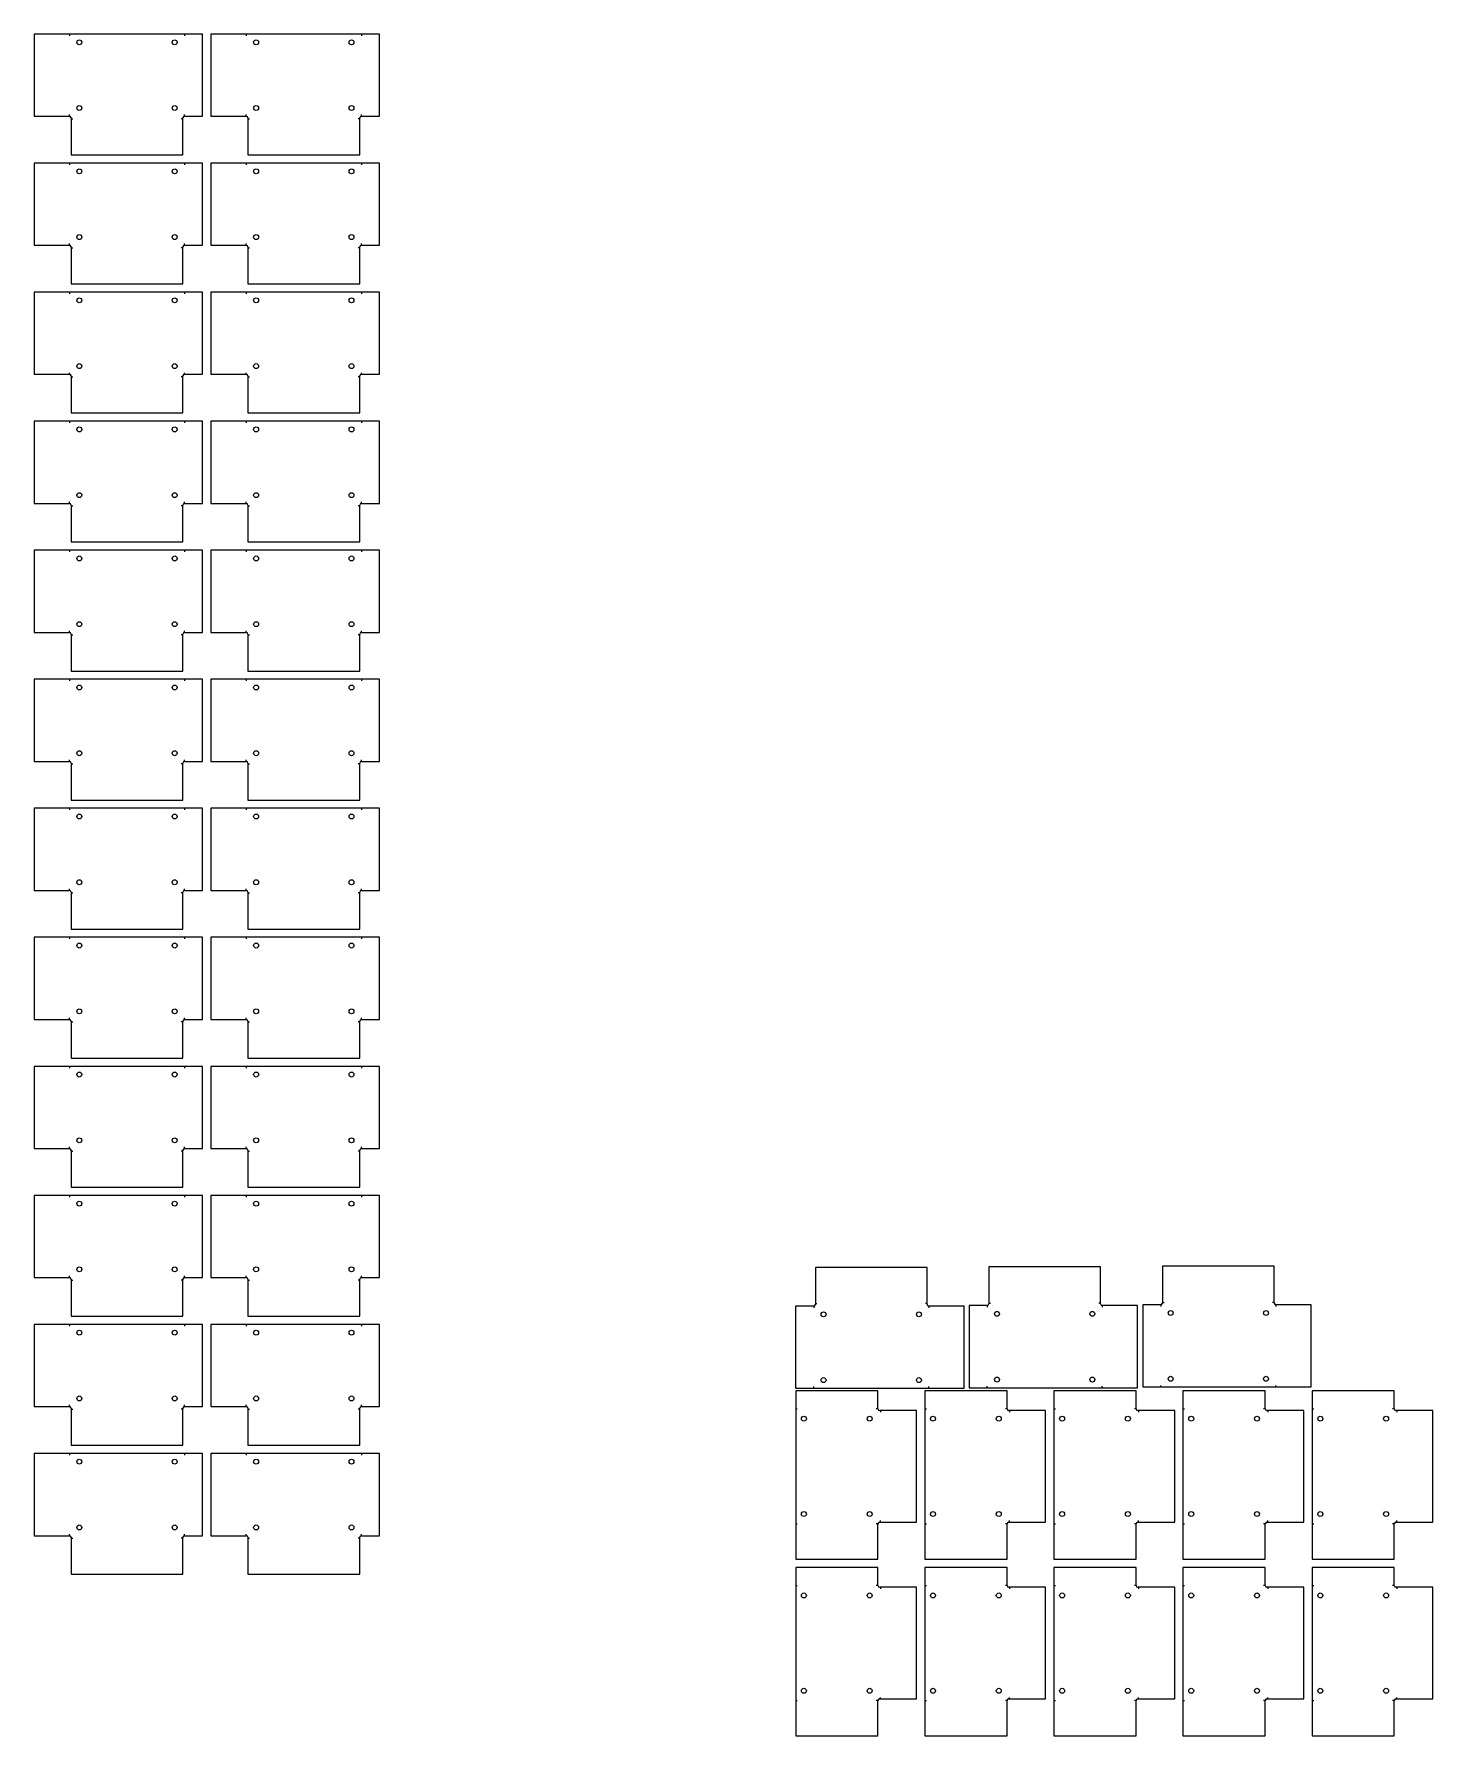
# Model space of a CAD drawing. Header units: inches. Extents: x -926 to 775, y -570 to 1501.
import ezdxf

# ---------------------------------------------------------------- set-up
doc = ezdxf.new("R2010")
doc.units = ezdxf.units.IN
doc.header["$MEASUREMENT"] = 0

# ---------------------------------------------------------------- blocks, each defined once
blk = doc.blocks.new('Insert1')
at = {"color": 0}
for p, q in [((-926.1, -226.3), (-926.1, -326.3)), ((-721.1, -226.3), (-926.1, -226.3)), ((-883.1, -226.3), (-883.1, -228.3)), ((-743.1, -226.3), (-743.1, -228.3)), ((-721.1, -326.3), (-721.1, -226.3)), ((-926.1, -326.3), (-883.1, -326.3)), ((-883.1, -326.3), (-883.1, -324.3)), ((-881.1, -328.3), (-881.1, -373.3)), ((-881.1, -329.3), (-879.1, -329.3)), ((-745.1, -329.3), (-747.1, -329.3)), ((-745.1, -329.3), (-745.1, -328.3)), ((-745.1, -373.3), (-745.1, -329.3)), ((-743.1, -326.3), (-743.1, -324.3)), ((-743.1, -326.3), (-721.1, -326.3)), ((-881.1, -373.3), (-745.1, -373.3))]:
    blk.add_line(p, q, dxfattribs=at)
for centre in [(-871.1, -236.3), (-755.1, -236.3), (-871.1, -316.3), (-755.1, -316.3)]:
    blk.add_circle(centre, 3, dxfattribs=at)
for centre, start, end in [((-883.1, -328.3), 0, 90), ((-743.1, -328.3), 90, 180)]:
    blk.add_arc(centre, 2, start, end, dxfattribs=at)
blk = doc.blocks.new('Insert2')
at = {"color": 0}
for p, q in [((-711.1, -226.3), (-711.1, -326.3)), ((-506.1, -226.3), (-711.1, -226.3)), ((-668.1, -226.3), (-668.1, -228.3)), ((-528.1, -226.3), (-528.1, -228.3)), ((-506.1, -326.3), (-506.1, -226.3)), ((-711.1, -326.3), (-668.1, -326.3)), ((-668.1, -326.3), (-668.1, -324.3)), ((-666.1, -328.3), (-666.1, -373.3)), ((-666.1, -329.3), (-664.1, -329.3)), ((-530.1, -329.3), (-532.1, -329.3)), ((-530.1, -329.3), (-530.1, -328.3)), ((-530.1, -373.3), (-530.1, -329.3)), ((-528.1, -326.3), (-528.1, -324.3)), ((-528.1, -326.3), (-506.1, -326.3)), ((-666.1, -373.3), (-530.1, -373.3))]:
    blk.add_line(p, q, dxfattribs=at)
for centre in [(-656.1, -236.3), (-540.1, -236.3), (-656.1, -316.3), (-540.1, -316.3)]:
    blk.add_circle(centre, 3, dxfattribs=at)
for centre, start, end in [((-668.1, -328.3), 0, 90), ((-528.1, -328.3), 90, 180)]:
    blk.add_arc(centre, 2, start, end, dxfattribs=at)
blk = doc.blocks.new('Insert3')
at = {"color": 0}
for p, q in [((-711.1, -69.3), (-711.1, -169.3)), ((-506.1, -69.3), (-711.1, -69.3)), ((-668.1, -69.3), (-668.1, -71.3)), ((-528.1, -69.3), (-528.1, -71.3)), ((-506.1, -169.3), (-506.1, -69.3)), ((-711.1, -169.3), (-668.1, -169.3)), ((-668.1, -169.3), (-668.1, -167.3)), ((-666.1, -171.3), (-666.1, -216.3)), ((-666.1, -172.3), (-664.1, -172.3)), ((-530.1, -172.3), (-532.1, -172.3)), ((-530.1, -172.3), (-530.1, -171.3)), ((-530.1, -216.3), (-530.1, -172.3)), ((-528.1, -169.3), (-528.1, -167.3)), ((-528.1, -169.3), (-506.1, -169.3)), ((-666.1, -216.3), (-530.1, -216.3))]:
    blk.add_line(p, q, dxfattribs=at)
for centre in [(-656.1, -79.3), (-540.1, -79.3), (-656.1, -159.3), (-540.1, -159.3)]:
    blk.add_circle(centre, 3, dxfattribs=at)
for centre, start, end in [((-668.1, -171.3), 0, 90), ((-528.1, -171.3), 90, 180)]:
    blk.add_arc(centre, 2, start, end, dxfattribs=at)
blk = doc.blocks.new('Insert4')
at = {"color": 0}
for p, q in [((-926.1, -69.3), (-926.1, -169.3)), ((-721.1, -69.3), (-926.1, -69.3)), ((-883.1, -69.3), (-883.1, -71.3)), ((-743.1, -69.3), (-743.1, -71.3)), ((-721.1, -169.3), (-721.1, -69.3)), ((-926.1, -169.3), (-883.1, -169.3)), ((-883.1, -169.3), (-883.1, -167.3)), ((-881.1, -171.3), (-881.1, -216.3)), ((-881.1, -172.3), (-879.1, -172.3)), ((-745.1, -172.3), (-747.1, -172.3)), ((-745.1, -172.3), (-745.1, -171.3)), ((-745.1, -216.3), (-745.1, -172.3)), ((-743.1, -169.3), (-743.1, -167.3)), ((-743.1, -169.3), (-721.1, -169.3)), ((-881.1, -216.3), (-745.1, -216.3))]:
    blk.add_line(p, q, dxfattribs=at)
for centre in [(-871.1, -79.3), (-755.1, -79.3), (-871.1, -159.3), (-755.1, -159.3)]:
    blk.add_circle(centre, 3, dxfattribs=at)
for centre, start, end in [((-883.1, -171.3), 0, 90), ((-743.1, -171.3), 90, 180)]:
    blk.add_arc(centre, 2, start, end, dxfattribs=at)
blk = doc.blocks.new('Insert5')
at = {"color": 0}
for p, q in [((-926.1, 87.7), (-926.1, -12.3)), ((-721.1, 87.7), (-926.1, 87.7)), ((-883.1, 87.7), (-883.1, 85.7)), ((-743.1, 87.7), (-743.1, 85.7)), ((-721.1, -12.3), (-721.1, 87.7)), ((-926.1, -12.3), (-883.1, -12.3)), ((-883.1, -12.3), (-883.1, -10.3)), ((-881.1, -14.3), (-881.1, -59.3)), ((-881.1, -15.3), (-879.1, -15.3)), ((-745.1, -15.3), (-747.1, -15.3)), ((-745.1, -15.3), (-745.1, -14.3)), ((-745.1, -59.3), (-745.1, -15.3)), ((-743.1, -12.3), (-743.1, -10.3)), ((-743.1, -12.3), (-721.1, -12.3)), ((-881.1, -59.3), (-745.1, -59.3))]:
    blk.add_line(p, q, dxfattribs=at)
for centre in [(-871.1, 77.7), (-755.1, 77.7), (-871.1, -2.3), (-755.1, -2.3)]:
    blk.add_circle(centre, 3, dxfattribs=at)
for centre, start, end in [((-883.1, -14.3), 0, 90), ((-743.1, -14.3), 90, 180)]:
    blk.add_arc(centre, 2, start, end, dxfattribs=at)
blk = doc.blocks.new('Insert6')
at = {"color": 0}
for p, q in [((-711.1, 87.7), (-711.1, -12.3)), ((-506.1, 87.7), (-711.1, 87.7)), ((-668.1, 87.7), (-668.1, 85.7)), ((-528.1, 87.7), (-528.1, 85.7)), ((-506.1, -12.3), (-506.1, 87.7)), ((-711.1, -12.3), (-668.1, -12.3)), ((-668.1, -12.3), (-668.1, -10.3)), ((-666.1, -14.3), (-666.1, -59.3)), ((-666.1, -15.3), (-664.1, -15.3)), ((-530.1, -15.3), (-532.1, -15.3)), ((-530.1, -15.3), (-530.1, -14.3)), ((-530.1, -59.3), (-530.1, -15.3)), ((-528.1, -12.3), (-528.1, -10.3)), ((-528.1, -12.3), (-506.1, -12.3)), ((-666.1, -59.3), (-530.1, -59.3))]:
    blk.add_line(p, q, dxfattribs=at)
for centre in [(-656.1, 77.7), (-540.1, 77.7), (-656.1, -2.3), (-540.1, -2.3)]:
    blk.add_circle(centre, 3, dxfattribs=at)
for centre, start, end in [((-668.1, -14.3), 0, 90), ((-528.1, -14.3), 90, 180)]:
    blk.add_arc(centre, 2, start, end, dxfattribs=at)
blk = doc.blocks.new('Insert7')
at = {"color": 0}
for p, q in [((-711.1, 244.7), (-711.1, 144.7)), ((-506.1, 244.7), (-711.1, 244.7)), ((-668.1, 244.7), (-668.1, 242.7)), ((-528.1, 244.7), (-528.1, 242.7)), ((-506.1, 144.7), (-506.1, 244.7)), ((-668.1, 144.7), (-668.1, 146.7)), ((-528.1, 144.7), (-528.1, 146.7)), ((-711.1, 144.7), (-668.1, 144.7)), ((-666.1, 142.7), (-666.1, 97.7)), ((-666.1, 141.7), (-664.1, 141.7)), ((-530.1, 141.7), (-532.1, 141.7)), ((-530.1, 141.7), (-530.1, 142.7)), ((-530.1, 97.7), (-530.1, 141.7)), ((-528.1, 144.7), (-506.1, 144.7)), ((-666.1, 97.7), (-530.1, 97.7))]:
    blk.add_line(p, q, dxfattribs=at)
for centre in [(-656.1, 234.7), (-540.1, 234.7), (-656.1, 154.7), (-540.1, 154.7)]:
    blk.add_circle(centre, 3, dxfattribs=at)
for centre, start, end in [((-668.1, 142.7), 0, 90), ((-528.1, 142.7), 90, 180)]:
    blk.add_arc(centre, 2, start, end, dxfattribs=at)
blk = doc.blocks.new('Insert8')
at = {"color": 0}
for p, q in [((-926.1, 244.7), (-926.1, 144.7)), ((-721.1, 244.7), (-926.1, 244.7)), ((-883.1, 244.7), (-883.1, 242.7)), ((-743.1, 244.7), (-743.1, 242.7)), ((-721.1, 144.7), (-721.1, 244.7)), ((-883.1, 144.7), (-883.1, 146.7)), ((-743.1, 144.7), (-743.1, 146.7)), ((-926.1, 144.7), (-883.1, 144.7)), ((-881.1, 142.7), (-881.1, 97.7)), ((-881.1, 141.7), (-879.1, 141.7)), ((-745.1, 141.7), (-747.1, 141.7)), ((-745.1, 141.7), (-745.1, 142.7)), ((-745.1, 97.7), (-745.1, 141.7)), ((-743.1, 144.7), (-721.1, 144.7)), ((-881.1, 97.7), (-745.1, 97.7))]:
    blk.add_line(p, q, dxfattribs=at)
for centre in [(-871.1, 234.7), (-755.1, 234.7), (-871.1, 154.7), (-755.1, 154.7)]:
    blk.add_circle(centre, 3, dxfattribs=at)
for centre, start, end in [((-883.1, 142.7), 0, 90), ((-743.1, 142.7), 90, 180)]:
    blk.add_arc(centre, 2, start, end, dxfattribs=at)
blk = doc.blocks.new('Insert9')
at = {"color": 0}
for p, q in [((-926.1, 401.7), (-926.1, 301.7)), ((-721.1, 401.7), (-926.1, 401.7)), ((-883.1, 401.7), (-883.1, 399.7)), ((-743.1, 401.7), (-743.1, 399.7)), ((-721.1, 301.7), (-721.1, 401.7)), ((-926.1, 301.7), (-883.1, 301.7)), ((-883.1, 301.7), (-883.1, 303.7)), ((-881.1, 299.7), (-881.1, 254.7)), ((-881.1, 298.7), (-879.1, 298.7)), ((-745.1, 298.7), (-747.1, 298.7)), ((-745.1, 298.7), (-745.1, 299.7)), ((-745.1, 254.7), (-745.1, 298.7)), ((-743.1, 301.7), (-743.1, 303.7)), ((-743.1, 301.7), (-721.1, 301.7)), ((-881.1, 254.7), (-745.1, 254.7))]:
    blk.add_line(p, q, dxfattribs=at)
for centre in [(-871.1, 391.7), (-755.1, 391.7), (-871.1, 311.7), (-755.1, 311.7)]:
    blk.add_circle(centre, 3, dxfattribs=at)
for centre, start, end in [((-883.1, 299.7), 0, 90), ((-743.1, 299.7), 90, 180)]:
    blk.add_arc(centre, 2, start, end, dxfattribs=at)
blk = doc.blocks.new('Insert10')
at = {"color": 0}
for p, q in [((-711.1, 401.7), (-711.1, 301.7)), ((-506.1, 401.7), (-711.1, 401.7)), ((-668.1, 401.7), (-668.1, 399.7)), ((-528.1, 401.7), (-528.1, 399.7)), ((-506.1, 301.7), (-506.1, 401.7)), ((-711.1, 301.7), (-668.1, 301.7)), ((-668.1, 301.7), (-668.1, 303.7)), ((-666.1, 299.7), (-666.1, 254.7)), ((-666.1, 298.7), (-664.1, 298.7)), ((-530.1, 298.7), (-532.1, 298.7)), ((-530.1, 298.7), (-530.1, 299.7)), ((-530.1, 254.7), (-530.1, 298.7)), ((-528.1, 301.7), (-528.1, 303.7)), ((-528.1, 301.7), (-506.1, 301.7)), ((-666.1, 254.7), (-530.1, 254.7))]:
    blk.add_line(p, q, dxfattribs=at)
for centre in [(-656.1, 391.7), (-540.1, 391.7), (-656.1, 311.7), (-540.1, 311.7)]:
    blk.add_circle(centre, 3, dxfattribs=at)
for centre, start, end in [((-668.1, 299.7), 0, 90), ((-528.1, 299.7), 90, 180)]:
    blk.add_arc(centre, 2, start, end, dxfattribs=at)
blk = doc.blocks.new('Insert11')
at = {"color": 0}
for p, q in [((-711.1, 558.7), (-711.1, 458.7)), ((-506.1, 558.7), (-711.1, 558.7)), ((-668.1, 558.7), (-668.1, 556.7)), ((-528.1, 558.7), (-528.1, 556.7)), ((-506.1, 458.7), (-506.1, 558.7)), ((-711.1, 458.7), (-668.1, 458.7)), ((-668.1, 458.7), (-668.1, 460.7)), ((-666.1, 456.7), (-666.1, 411.7)), ((-666.1, 455.7), (-664.1, 455.7)), ((-530.1, 455.7), (-532.1, 455.7)), ((-530.1, 455.7), (-530.1, 456.7)), ((-530.1, 411.7), (-530.1, 455.7)), ((-528.1, 458.7), (-528.1, 460.7)), ((-528.1, 458.7), (-506.1, 458.7)), ((-666.1, 411.7), (-530.1, 411.7))]:
    blk.add_line(p, q, dxfattribs=at)
for centre in [(-656.1, 548.7), (-540.1, 548.7), (-656.1, 468.7), (-540.1, 468.7)]:
    blk.add_circle(centre, 3, dxfattribs=at)
for centre, start, end in [((-668.1, 456.7), 0, 90), ((-528.1, 456.7), 90, 180)]:
    blk.add_arc(centre, 2, start, end, dxfattribs=at)
blk = doc.blocks.new('Insert12')
at = {"color": 0}
for p, q in [((-926.1, 558.7), (-926.1, 458.7)), ((-721.1, 558.7), (-926.1, 558.7)), ((-883.1, 558.7), (-883.1, 556.7)), ((-743.1, 558.7), (-743.1, 556.7)), ((-721.1, 458.7), (-721.1, 558.7)), ((-926.1, 458.7), (-883.1, 458.7)), ((-883.1, 458.7), (-883.1, 460.7)), ((-881.1, 456.7), (-881.1, 411.7)), ((-881.1, 455.7), (-879.1, 455.7)), ((-745.1, 455.7), (-747.1, 455.7)), ((-745.1, 455.7), (-745.1, 456.7)), ((-745.1, 411.7), (-745.1, 455.7)), ((-743.1, 458.7), (-743.1, 460.7)), ((-743.1, 458.7), (-721.1, 458.7)), ((-881.1, 411.7), (-745.1, 411.7))]:
    blk.add_line(p, q, dxfattribs=at)
for centre in [(-871.1, 548.7), (-755.1, 548.7), (-871.1, 468.7), (-755.1, 468.7)]:
    blk.add_circle(centre, 3, dxfattribs=at)
for centre, start, end in [((-883.1, 456.7), 0, 90), ((-743.1, 456.7), 90, 180)]:
    blk.add_arc(centre, 2, start, end, dxfattribs=at)
blk = doc.blocks.new('Insert13')
at = {"color": 0}
for p, q in [((-926.1, 715.7), (-926.1, 615.7)), ((-721.1, 715.7), (-926.1, 715.7)), ((-883.1, 715.7), (-883.1, 713.7)), ((-743.1, 715.7), (-743.1, 713.7)), ((-721.1, 615.7), (-721.1, 715.7)), ((-926.1, 615.7), (-883.1, 615.7)), ((-883.1, 615.7), (-883.1, 617.7)), ((-881.1, 613.7), (-881.1, 568.7)), ((-881.1, 612.7), (-879.1, 612.7)), ((-745.1, 612.7), (-747.1, 612.7)), ((-745.1, 612.7), (-745.1, 613.7)), ((-745.1, 568.7), (-745.1, 612.7)), ((-743.1, 615.7), (-743.1, 617.7)), ((-743.1, 615.7), (-721.1, 615.7)), ((-881.1, 568.7), (-745.1, 568.7))]:
    blk.add_line(p, q, dxfattribs=at)
for centre in [(-871.1, 705.7), (-755.1, 705.7), (-871.1, 625.7), (-755.1, 625.7)]:
    blk.add_circle(centre, 3, dxfattribs=at)
for centre, start, end in [((-883.1, 613.7), 0, 90), ((-743.1, 613.7), 90, 180)]:
    blk.add_arc(centre, 2, start, end, dxfattribs=at)
blk = doc.blocks.new('Insert14')
at = {"color": 0}
for p, q in [((-711.1, 715.7), (-711.1, 615.7)), ((-506.1, 715.7), (-711.1, 715.7)), ((-668.1, 715.7), (-668.1, 713.7)), ((-528.1, 715.7), (-528.1, 713.7)), ((-506.1, 615.7), (-506.1, 715.7)), ((-711.1, 615.7), (-668.1, 615.7)), ((-668.1, 615.7), (-668.1, 617.7)), ((-666.1, 613.7), (-666.1, 568.7)), ((-666.1, 612.7), (-664.1, 612.7)), ((-530.1, 612.7), (-532.1, 612.7)), ((-530.1, 612.7), (-530.1, 613.7)), ((-530.1, 568.7), (-530.1, 612.7)), ((-528.1, 615.7), (-528.1, 617.7)), ((-528.1, 615.7), (-506.1, 615.7)), ((-666.1, 568.7), (-530.1, 568.7))]:
    blk.add_line(p, q, dxfattribs=at)
for centre in [(-656.1, 705.7), (-540.1, 705.7), (-656.1, 625.7), (-540.1, 625.7)]:
    blk.add_circle(centre, 3, dxfattribs=at)
for centre, start, end in [((-668.1, 613.7), 0, 90), ((-528.1, 613.7), 90, 180)]:
    blk.add_arc(centre, 2, start, end, dxfattribs=at)
blk = doc.blocks.new('Insert15')
at = {"color": 0}
for p, q in [((-711.1, 872.7), (-711.1, 772.7)), ((-506.1, 872.7), (-711.1, 872.7)), ((-668.1, 872.7), (-668.1, 870.7)), ((-528.1, 872.7), (-528.1, 870.7)), ((-506.1, 772.7), (-506.1, 872.7)), ((-711.1, 772.7), (-668.1, 772.7)), ((-668.1, 772.7), (-668.1, 774.7)), ((-666.1, 770.7), (-666.1, 725.7)), ((-666.1, 769.7), (-664.1, 769.7)), ((-530.1, 769.7), (-532.1, 769.7)), ((-530.1, 769.7), (-530.1, 770.7)), ((-530.1, 725.7), (-530.1, 769.7)), ((-528.1, 772.7), (-528.1, 774.7)), ((-528.1, 772.7), (-506.1, 772.7)), ((-666.1, 725.7), (-530.1, 725.7))]:
    blk.add_line(p, q, dxfattribs=at)
for centre in [(-656.1, 862.7), (-540.1, 862.7), (-656.1, 782.7), (-540.1, 782.7)]:
    blk.add_circle(centre, 3, dxfattribs=at)
for centre, start, end in [((-668.1, 770.7), 0, 90), ((-528.1, 770.7), 90, 180)]:
    blk.add_arc(centre, 2, start, end, dxfattribs=at)
blk = doc.blocks.new('Insert16')
at = {"color": 0}
for p, q in [((-926.1, 872.7), (-926.1, 772.7)), ((-721.1, 872.7), (-926.1, 872.7)), ((-883.1, 872.7), (-883.1, 870.7)), ((-743.1, 872.7), (-743.1, 870.7)), ((-721.1, 772.7), (-721.1, 872.7)), ((-926.1, 772.7), (-883.1, 772.7)), ((-883.1, 772.7), (-883.1, 774.7)), ((-881.1, 770.7), (-881.1, 725.7)), ((-881.1, 769.7), (-879.1, 769.7)), ((-745.1, 769.7), (-747.1, 769.7)), ((-745.1, 769.7), (-745.1, 770.7)), ((-745.1, 725.7), (-745.1, 769.7)), ((-743.1, 772.7), (-743.1, 774.7)), ((-743.1, 772.7), (-721.1, 772.7)), ((-881.1, 725.7), (-745.1, 725.7))]:
    blk.add_line(p, q, dxfattribs=at)
for centre in [(-871.1, 862.7), (-755.1, 862.7), (-871.1, 782.7), (-755.1, 782.7)]:
    blk.add_circle(centre, 3, dxfattribs=at)
for centre, start, end in [((-883.1, 770.7), 0, 90), ((-743.1, 770.7), 90, 180)]:
    blk.add_arc(centre, 2, start, end, dxfattribs=at)
blk = doc.blocks.new('Insert17')
at = {"color": 0}
for p, q in [((-926.1, 1029.7), (-926.1, 929.7)), ((-721.1, 1029.7), (-926.1, 1029.7)), ((-883.1, 1029.7), (-883.1, 1027.7)), ((-743.1, 1029.7), (-743.1, 1027.7)), ((-721.1, 929.7), (-721.1, 1029.7)), ((-926.1, 929.7), (-883.1, 929.7)), ((-883.1, 929.7), (-883.1, 931.7)), ((-881.1, 927.7), (-881.1, 882.7)), ((-881.1, 926.7), (-879.1, 926.7)), ((-745.1, 926.7), (-747.1, 926.7)), ((-745.1, 926.7), (-745.1, 927.7)), ((-745.1, 882.7), (-745.1, 926.7)), ((-743.1, 929.7), (-743.1, 931.7)), ((-743.1, 929.7), (-721.1, 929.7)), ((-881.1, 882.7), (-745.1, 882.7))]:
    blk.add_line(p, q, dxfattribs=at)
for centre in [(-871.1, 1019.7), (-755.1, 1019.7), (-871.1, 939.7), (-755.1, 939.7)]:
    blk.add_circle(centre, 3, dxfattribs=at)
for centre, start, end in [((-883.1, 927.7), 0, 90), ((-743.1, 927.7), 90, 180)]:
    blk.add_arc(centre, 2, start, end, dxfattribs=at)
blk = doc.blocks.new('Insert18')
at = {"color": 0}
for p, q in [((-711.1, 1029.7), (-711.1, 929.7)), ((-506.1, 1029.7), (-711.1, 1029.7)), ((-668.1, 1029.7), (-668.1, 1027.7)), ((-528.1, 1029.7), (-528.1, 1027.7)), ((-506.1, 929.7), (-506.1, 1029.7)), ((-711.1, 929.7), (-668.1, 929.7)), ((-668.1, 929.7), (-668.1, 931.7)), ((-666.1, 927.7), (-666.1, 882.7)), ((-666.1, 926.7), (-664.1, 926.7)), ((-530.1, 926.7), (-532.1, 926.7)), ((-530.1, 926.7), (-530.1, 927.7)), ((-530.1, 882.7), (-530.1, 926.7)), ((-528.1, 929.7), (-528.1, 931.7)), ((-528.1, 929.7), (-506.1, 929.7)), ((-666.1, 882.7), (-530.1, 882.7))]:
    blk.add_line(p, q, dxfattribs=at)
for centre in [(-656.1, 1019.7), (-540.1, 1019.7), (-656.1, 939.7), (-540.1, 939.7)]:
    blk.add_circle(centre, 3, dxfattribs=at)
for centre, start, end in [((-668.1, 927.7), 0, 90), ((-528.1, 927.7), 90, 180)]:
    blk.add_arc(centre, 2, start, end, dxfattribs=at)
blk = doc.blocks.new('Insert19')
at = {"color": 0}
for p, q in [((-711.1, 1186.7), (-711.1, 1086.7)), ((-506.1, 1186.7), (-711.1, 1186.7)), ((-668.1, 1186.7), (-668.1, 1184.7)), ((-528.1, 1186.7), (-528.1, 1184.7)), ((-506.1, 1086.7), (-506.1, 1186.7)), ((-711.1, 1086.7), (-668.1, 1086.7)), ((-668.1, 1086.7), (-668.1, 1088.7)), ((-666.1, 1084.7), (-666.1, 1039.7)), ((-666.1, 1083.7), (-664.1, 1083.7)), ((-530.1, 1083.7), (-532.1, 1083.7)), ((-530.1, 1083.7), (-530.1, 1084.7)), ((-530.1, 1039.7), (-530.1, 1083.7)), ((-528.1, 1086.7), (-528.1, 1088.7)), ((-528.1, 1086.7), (-506.1, 1086.7)), ((-666.1, 1039.7), (-530.1, 1039.7))]:
    blk.add_line(p, q, dxfattribs=at)
for centre in [(-656.1, 1176.7), (-540.1, 1176.7), (-656.1, 1096.7), (-540.1, 1096.7)]:
    blk.add_circle(centre, 3, dxfattribs=at)
for centre, start, end in [((-668.1, 1084.7), 0, 90), ((-528.1, 1084.7), 90, 180)]:
    blk.add_arc(centre, 2, start, end, dxfattribs=at)
blk = doc.blocks.new('Insert20')
at = {"color": 0}
for p, q in [((-926.1, 1186.7), (-926.1, 1086.7)), ((-721.1, 1186.7), (-926.1, 1186.7)), ((-883.1, 1186.7), (-883.1, 1184.7)), ((-743.1, 1186.7), (-743.1, 1184.7)), ((-721.1, 1086.7), (-721.1, 1186.7)), ((-926.1, 1086.7), (-883.1, 1086.7)), ((-883.1, 1086.7), (-883.1, 1088.7)), ((-881.1, 1084.7), (-881.1, 1039.7)), ((-881.1, 1083.7), (-879.1, 1083.7)), ((-745.1, 1083.7), (-747.1, 1083.7)), ((-745.1, 1083.7), (-745.1, 1084.7)), ((-745.1, 1039.7), (-745.1, 1083.7)), ((-743.1, 1086.7), (-743.1, 1088.7)), ((-743.1, 1086.7), (-721.1, 1086.7)), ((-881.1, 1039.7), (-745.1, 1039.7))]:
    blk.add_line(p, q, dxfattribs=at)
for centre in [(-871.1, 1176.7), (-755.1, 1176.7), (-871.1, 1096.7), (-755.1, 1096.7)]:
    blk.add_circle(centre, 3, dxfattribs=at)
for centre, start, end in [((-883.1, 1084.7), 0, 90), ((-743.1, 1084.7), 90, 180)]:
    blk.add_arc(centre, 2, start, end, dxfattribs=at)
blk = doc.blocks.new('Insert21')
at = {"color": 0}
for p, q in [((-926.1, 1343.7), (-926.1, 1243.7)), ((-721.1, 1343.7), (-926.1, 1343.7)), ((-883.1, 1343.7), (-883.1, 1341.7)), ((-743.1, 1343.7), (-743.1, 1341.7)), ((-721.1, 1243.7), (-721.1, 1343.7)), ((-926.1, 1243.7), (-883.1, 1243.7)), ((-883.1, 1243.7), (-883.1, 1245.7)), ((-743.1, 1243.7), (-743.1, 1245.7)), ((-743.1, 1243.7), (-721.1, 1243.7)), ((-881.1, 1241.7), (-881.1, 1196.7)), ((-881.1, 1240.7), (-879.1, 1240.7)), ((-745.1, 1240.7), (-747.1, 1240.7)), ((-745.1, 1240.7), (-745.1, 1241.7)), ((-745.1, 1196.7), (-745.1, 1240.7)), ((-881.1, 1196.7), (-745.1, 1196.7))]:
    blk.add_line(p, q, dxfattribs=at)
for centre in [(-871.1, 1333.7), (-755.1, 1333.7), (-871.1, 1253.7), (-755.1, 1253.7)]:
    blk.add_circle(centre, 3, dxfattribs=at)
for centre, start, end in [((-883.1, 1241.7), 0, 90), ((-743.1, 1241.7), 90, 180)]:
    blk.add_arc(centre, 2, start, end, dxfattribs=at)
blk = doc.blocks.new('Insert22')
at = {"color": 0}
for p, q in [((-711.1, 1343.7), (-711.1, 1243.7)), ((-506.1, 1343.7), (-711.1, 1343.7)), ((-668.1, 1343.7), (-668.1, 1341.7)), ((-528.1, 1343.7), (-528.1, 1341.7)), ((-506.1, 1243.7), (-506.1, 1343.7)), ((-711.1, 1243.7), (-668.1, 1243.7)), ((-668.1, 1243.7), (-668.1, 1245.7)), ((-528.1, 1243.7), (-528.1, 1245.7)), ((-528.1, 1243.7), (-506.1, 1243.7)), ((-666.1, 1241.7), (-666.1, 1196.7)), ((-666.1, 1240.7), (-664.1, 1240.7)), ((-530.1, 1240.7), (-532.1, 1240.7)), ((-530.1, 1240.7), (-530.1, 1241.7)), ((-530.1, 1196.7), (-530.1, 1240.7)), ((-666.1, 1196.7), (-530.1, 1196.7))]:
    blk.add_line(p, q, dxfattribs=at)
for centre in [(-656.1, 1333.7), (-540.1, 1333.7), (-656.1, 1253.7), (-540.1, 1253.7)]:
    blk.add_circle(centre, 3, dxfattribs=at)
for centre, start, end in [((-668.1, 1241.7), 0, 90), ((-528.1, 1241.7), 90, 180)]:
    blk.add_arc(centre, 2, start, end, dxfattribs=at)
blk = doc.blocks.new('Insert23')
at = {"color": 0}
for p, q in [((-711.1, 1500.7), (-711.1, 1400.7)), ((-506.1, 1500.7), (-711.1, 1500.7)), ((-668.1, 1500.7), (-668.1, 1498.7)), ((-528.1, 1500.7), (-528.1, 1498.7)), ((-506.1, 1400.7), (-506.1, 1500.7)), ((-711.1, 1400.7), (-668.1, 1400.7)), ((-668.1, 1400.7), (-668.1, 1402.7)), ((-666.1, 1398.7), (-666.1, 1353.7)), ((-666.1, 1397.7), (-664.1, 1397.7)), ((-530.1, 1397.7), (-532.1, 1397.7)), ((-530.1, 1397.7), (-530.1, 1398.7)), ((-530.1, 1353.7), (-530.1, 1397.7)), ((-528.1, 1400.7), (-528.1, 1402.7)), ((-528.1, 1400.7), (-506.1, 1400.7)), ((-666.1, 1353.7), (-530.1, 1353.7))]:
    blk.add_line(p, q, dxfattribs=at)
for centre in [(-656.1, 1490.7), (-540.1, 1490.7), (-656.1, 1410.7), (-540.1, 1410.7)]:
    blk.add_circle(centre, 3, dxfattribs=at)
for centre, start, end in [((-668.1, 1398.7), 0, 90), ((-528.1, 1398.7), 90, 180)]:
    blk.add_arc(centre, 2, start, end, dxfattribs=at)
blk = doc.blocks.new('Insert24')
at = {"color": 0}
for p, q in [((-926.1, 1500.7), (-926.1, 1400.7)), ((-721.1, 1500.7), (-926.1, 1500.7)), ((-883.1, 1500.7), (-883.1, 1498.7)), ((-743.1, 1500.7), (-743.1, 1498.7)), ((-721.1, 1400.7), (-721.1, 1500.7)), ((-926.1, 1400.7), (-883.1, 1400.7)), ((-883.1, 1400.7), (-883.1, 1402.7)), ((-881.1, 1398.7), (-881.1, 1353.7)), ((-881.1, 1397.7), (-879.1, 1397.7)), ((-745.1, 1397.7), (-747.1, 1397.7)), ((-745.1, 1397.7), (-745.1, 1398.7)), ((-745.1, 1353.7), (-745.1, 1397.7)), ((-743.1, 1400.7), (-743.1, 1402.7)), ((-743.1, 1400.7), (-721.1, 1400.7)), ((-881.1, 1353.7), (-745.1, 1353.7))]:
    blk.add_line(p, q, dxfattribs=at)
for centre in [(-871.1, 1490.7), (-755.1, 1490.7), (-871.1, 1410.7), (-755.1, 1410.7)]:
    blk.add_circle(centre, 3, dxfattribs=at)
for centre, start, end in [((-883.1, 1398.7), 0, 90), ((-743.1, 1398.7), 90, 180)]:
    blk.add_arc(centre, 2, start, end, dxfattribs=at)
blk = doc.blocks.new('Insert25')
at = {"color": 0}
for p, q in [((100.1, -365), (0.1, -365)), ((0.1, -365), (0.1, -570)), ((100.1, -387), (100.1, -365)), ((0.1, -387), (2.1, -387)), ((100.1, -387), (98.1, -387)), ((103.1, -389), (102.1, -389)), ((103.1, -389), (103.1, -391)), ((147.1, -389), (103.1, -389)), ((147.1, -525), (147.1, -389)), ((0.1, -527), (2.1, -527)), ((100.1, -527), (98.1, -527)), ((100.1, -570), (100.1, -527)), ((102.1, -525), (147.1, -525)), ((103.1, -525), (103.1, -523)), ((0.1, -570), (100.1, -570))]:
    blk.add_line(p, q, dxfattribs=at)
for centre in [(10.1, -399), (90.1, -399), (10.1, -515), (90.1, -515)]:
    blk.add_circle(centre, 3, dxfattribs=at)
for centre, start, end in [((102.1, -387), 180, 270), ((102.1, -527), 90, 180)]:
    blk.add_arc(centre, 2, start, end, dxfattribs=at)
blk = doc.blocks.new('Insert26')
at = {"color": 0}
for p, q in [((257.1, -365), (157.1, -365)), ((157.1, -365), (157.1, -570)), ((257.1, -387), (257.1, -365)), ((157.1, -387), (159.1, -387)), ((257.1, -387), (255.1, -387)), ((260.1, -389), (259.1, -389)), ((260.1, -389), (260.1, -391)), ((304.1, -389), (260.1, -389)), ((304.1, -525), (304.1, -389)), ((157.1, -527), (159.1, -527)), ((257.1, -527), (255.1, -527)), ((257.1, -570), (257.1, -527)), ((259.1, -525), (304.1, -525)), ((260.1, -525), (260.1, -523)), ((157.1, -570), (257.1, -570))]:
    blk.add_line(p, q, dxfattribs=at)
for centre in [(167.1, -399), (247.1, -399), (167.1, -515), (247.1, -515)]:
    blk.add_circle(centre, 3, dxfattribs=at)
for centre, start, end in [((259.1, -387), 180, 270), ((259.1, -527), 90, 180)]:
    blk.add_arc(centre, 2, start, end, dxfattribs=at)
blk = doc.blocks.new('Insert27')
at = {"color": 0}
for p, q in [((414.1, -365), (314.1, -365)), ((314.1, -365), (314.1, -570)), ((414.1, -387), (414.1, -365)), ((314.1, -387), (316.1, -387)), ((414.1, -387), (412.1, -387)), ((417.1, -389), (416.1, -389)), ((417.1, -389), (417.1, -391)), ((461.1, -389), (417.1, -389)), ((461.1, -525), (461.1, -389)), ((314.1, -527), (316.1, -527)), ((414.1, -527), (412.1, -527)), ((414.1, -570), (414.1, -527)), ((416.1, -525), (461.1, -525)), ((417.1, -525), (417.1, -523)), ((314.1, -570), (414.1, -570))]:
    blk.add_line(p, q, dxfattribs=at)
for centre in [(324.1, -399), (404.1, -399), (324.1, -515), (404.1, -515)]:
    blk.add_circle(centre, 3, dxfattribs=at)
for centre, start, end in [((416.1, -387), 180, 270), ((416.1, -527), 90, 180)]:
    blk.add_arc(centre, 2, start, end, dxfattribs=at)
blk = doc.blocks.new('Insert28')
at = {"color": 0}
for p, q in [((571.1, -365), (471.1, -365)), ((471.1, -365), (471.1, -570)), ((571.1, -387), (571.1, -365)), ((471.1, -387), (473.1, -387)), ((571.1, -387), (569.1, -387)), ((574.1, -389), (573.1, -389)), ((574.1, -389), (574.1, -391)), ((618.1, -389), (574.1, -389)), ((618.1, -525), (618.1, -389)), ((471.1, -527), (473.1, -527)), ((571.1, -527), (569.1, -527)), ((571.1, -570), (571.1, -527)), ((573.1, -525), (618.1, -525)), ((574.1, -525), (574.1, -523)), ((471.1, -570), (571.1, -570))]:
    blk.add_line(p, q, dxfattribs=at)
for centre in [(481.1, -399), (561.1, -399), (481.1, -515), (561.1, -515)]:
    blk.add_circle(centre, 3, dxfattribs=at)
for centre, start, end in [((573.1, -387), 180, 270), ((573.1, -527), 90, 180)]:
    blk.add_arc(centre, 2, start, end, dxfattribs=at)
blk = doc.blocks.new('Insert29')
at = {"color": 0}
for p, q in [((728.1, -365), (628.1, -365)), ((628.1, -365), (628.1, -570)), ((728.1, -387), (728.1, -365)), ((628.1, -387), (630.1, -387)), ((728.1, -387), (726.1, -387)), ((731.1, -389), (730.1, -389)), ((731.1, -389), (731.1, -391)), ((775.1, -389), (731.1, -389)), ((775.1, -525), (775.1, -389)), ((628.1, -527), (630.1, -527)), ((728.1, -527), (726.1, -527)), ((728.1, -570), (728.1, -527)), ((730.1, -525), (775.1, -525)), ((731.1, -525), (731.1, -523)), ((628.1, -570), (728.1, -570))]:
    blk.add_line(p, q, dxfattribs=at)
for centre in [(638.1, -399), (718.1, -399), (638.1, -515), (718.1, -515)]:
    blk.add_circle(centre, 3, dxfattribs=at)
for centre, start, end in [((730.1, -387), 180, 270), ((730.1, -527), 90, 180)]:
    blk.add_arc(centre, 2, start, end, dxfattribs=at)
blk = doc.blocks.new('Insert30')
at = {"color": 0}
for p, q in [((160, 0), (24, 0)), ((24, 0), (24, -44)), ((160, -45), (160, 0)), ((22, -47), (0, -47)), ((0, -47), (0, -147)), ((22, -47), (22, -49)), ((24, -44), (26, -44)), ((24, -44), (24, -45)), ((160, -44), (158, -44)), ((162, -47), (162, -49)), ((205, -47), (162, -47)), ((205, -147), (205, -47)), ((0, -147), (205, -147)), ((22, -147), (22, -145)), ((162, -147), (162, -145))]:
    blk.add_line(p, q, dxfattribs=at)
for centre in [(34, -57), (150, -57), (34, -137), (150, -137)]:
    blk.add_circle(centre, 3, dxfattribs=at)
for centre, start, end in [((22, -45), 270, 0), ((162, -45), 180, 270)]:
    blk.add_arc(centre, 2, start, end, dxfattribs=at)
blk = doc.blocks.new('Insert31')
at = {"color": 0}
for p, q in [((370.9, 0.6), (234.9, 0.6)), ((234.9, 0.6), (234.9, -43.4)), ((370.9, -44.4), (370.9, 0.6)), ((232.9, -46.4), (210.9, -46.4)), ((210.9, -46.4), (210.9, -146.4)), ((232.9, -46.4), (232.9, -48.4)), ((234.9, -43.4), (236.9, -43.4)), ((234.9, -43.4), (234.9, -44.4)), ((370.9, -43.4), (368.9, -43.4)), ((372.9, -46.4), (372.9, -48.4)), ((415.9, -46.4), (372.9, -46.4)), ((415.9, -146.4), (415.9, -46.4)), ((232.9, -146.4), (232.9, -144.4)), ((372.9, -146.4), (372.9, -144.4)), ((210.9, -146.4), (415.9, -146.4))]:
    blk.add_line(p, q, dxfattribs=at)
for centre in [(244.9, -56.4), (360.9, -56.4), (244.9, -136.4), (360.9, -136.4)]:
    blk.add_circle(centre, 3, dxfattribs=at)
for centre, start, end in [((232.9, -44.4), 270, 0), ((372.9, -44.4), 180, 270)]:
    blk.add_arc(centre, 2, start, end, dxfattribs=at)
blk = doc.blocks.new('Insert32')
at = {"color": 0}
for p, q in [((728.1, -150), (628.1, -150)), ((628.1, -150), (628.1, -355)), ((728.1, -172), (728.1, -150)), ((628.1, -172), (630.1, -172)), ((728.1, -172), (726.1, -172)), ((731.1, -174), (730.1, -174)), ((731.1, -174), (731.1, -176)), ((775.1, -174), (731.1, -174)), ((775.1, -310), (775.1, -174)), ((730.1, -310), (775.1, -310)), ((731.1, -310), (731.1, -308)), ((628.1, -312), (630.1, -312)), ((728.1, -312), (726.1, -312)), ((728.1, -355), (728.1, -312)), ((628.1, -355), (728.1, -355))]:
    blk.add_line(p, q, dxfattribs=at)
for centre in [(638.1, -184), (718.1, -184), (638.1, -300), (718.1, -300)]:
    blk.add_circle(centre, 3, dxfattribs=at)
for centre, start, end in [((730.1, -172), 180, 270), ((730.1, -312), 90, 180)]:
    blk.add_arc(centre, 2, start, end, dxfattribs=at)
blk = doc.blocks.new('Insert33')
at = {"color": 0}
for p, q in [((571.1, -150), (471.1, -150)), ((471.1, -150), (471.1, -355)), ((571.1, -172), (571.1, -150)), ((471.1, -172), (473.1, -172)), ((571.1, -172), (569.1, -172)), ((574.1, -174), (573.1, -174)), ((574.1, -174), (574.1, -176)), ((618.1, -174), (574.1, -174)), ((618.1, -310), (618.1, -174)), ((573.1, -310), (618.1, -310)), ((574.1, -310), (574.1, -308)), ((471.1, -312), (473.1, -312)), ((571.1, -312), (569.1, -312)), ((571.1, -355), (571.1, -312)), ((471.1, -355), (571.1, -355))]:
    blk.add_line(p, q, dxfattribs=at)
for centre in [(481.1, -184), (561.1, -184), (481.1, -300), (561.1, -300)]:
    blk.add_circle(centre, 3, dxfattribs=at)
for centre, start, end in [((573.1, -172), 180, 270), ((573.1, -312), 90, 180)]:
    blk.add_arc(centre, 2, start, end, dxfattribs=at)
blk = doc.blocks.new('Insert34')
at = {"color": 0}
for p, q in [((414.1, -150), (314.1, -150)), ((314.1, -150), (314.1, -355)), ((414.1, -172), (414.1, -150)), ((314.1, -172), (316.1, -172)), ((414.1, -172), (412.1, -172)), ((417.1, -174), (416.1, -174)), ((417.1, -174), (417.1, -176)), ((461.1, -174), (417.1, -174)), ((461.1, -310), (461.1, -174)), ((416.1, -310), (461.1, -310)), ((417.1, -310), (417.1, -308)), ((314.1, -312), (316.1, -312)), ((414.1, -312), (412.1, -312)), ((414.1, -355), (414.1, -312)), ((314.1, -355), (414.1, -355))]:
    blk.add_line(p, q, dxfattribs=at)
for centre in [(324.1, -184), (404.1, -184), (324.1, -300), (404.1, -300)]:
    blk.add_circle(centre, 3, dxfattribs=at)
for centre, start, end in [((416.1, -172), 180, 270), ((416.1, -312), 90, 180)]:
    blk.add_arc(centre, 2, start, end, dxfattribs=at)
blk = doc.blocks.new('Insert35')
at = {"color": 0}
for p, q in [((257.1, -150), (157.1, -150)), ((157.1, -150), (157.1, -355)), ((257.1, -172), (257.1, -150)), ((157.1, -172), (159.1, -172)), ((257.1, -172), (255.1, -172)), ((260.1, -174), (259.1, -174)), ((260.1, -174), (260.1, -176)), ((304.1, -174), (260.1, -174)), ((304.1, -310), (304.1, -174)), ((259.1, -310), (304.1, -310)), ((260.1, -310), (260.1, -308)), ((157.1, -312), (159.1, -312)), ((257.1, -312), (255.1, -312)), ((257.1, -355), (257.1, -312)), ((157.1, -355), (257.1, -355))]:
    blk.add_line(p, q, dxfattribs=at)
for centre in [(167.1, -184), (247.1, -184), (167.1, -300), (247.1, -300)]:
    blk.add_circle(centre, 3, dxfattribs=at)
for centre, start, end in [((259.1, -172), 180, 270), ((259.1, -312), 90, 180)]:
    blk.add_arc(centre, 2, start, end, dxfattribs=at)
blk = doc.blocks.new('Insert36')
at = {"color": 0}
for p, q in [((100.1, -150), (0.1, -150)), ((0.1, -150), (0.1, -355)), ((100.1, -172), (100.1, -150)), ((0.1, -172), (2.1, -172)), ((100.1, -172), (98.1, -172)), ((103.1, -174), (102.1, -174)), ((103.1, -174), (103.1, -176)), ((147.1, -174), (103.1, -174)), ((147.1, -310), (147.1, -174)), ((102.1, -310), (147.1, -310)), ((103.1, -310), (103.1, -308)), ((0.1, -312), (2.1, -312)), ((100.1, -312), (98.1, -312)), ((100.1, -355), (100.1, -312)), ((0.1, -355), (100.1, -355))]:
    blk.add_line(p, q, dxfattribs=at)
for centre in [(10.1, -184), (90.1, -184), (10.1, -300), (90.1, -300)]:
    blk.add_circle(centre, 3, dxfattribs=at)
for centre, start, end in [((102.1, -172), 180, 270), ((102.1, -312), 90, 180)]:
    blk.add_arc(centre, 2, start, end, dxfattribs=at)
blk = doc.blocks.new('Insert37')
at = {"color": 0}
for p, q in [((582.1, 1.6), (446.1, 1.6)), ((446.1, 1.6), (446.1, -42.4)), ((582.1, -43.4), (582.1, 1.6)), ((444.1, -45.4), (422.1, -45.4)), ((422.1, -45.4), (422.1, -145.4)), ((444.1, -45.4), (444.1, -47.4)), ((446.1, -42.4), (448.1, -42.4)), ((446.1, -42.4), (446.1, -43.4)), ((582.1, -42.4), (580.1, -42.4)), ((584.1, -45.4), (584.1, -47.4)), ((627.1, -45.4), (584.1, -45.4)), ((627.1, -145.4), (627.1, -45.4)), ((444.1, -145.4), (444.1, -143.4)), ((584.1, -145.4), (584.1, -143.4)), ((422.1, -145.4), (627.1, -145.4))]:
    blk.add_line(p, q, dxfattribs=at)
for centre in [(456.1, -55.4), (572.1, -55.4), (456.1, -135.4), (572.1, -135.4)]:
    blk.add_circle(centre, 3, dxfattribs=at)
for centre, start, end in [((444.1, -43.4), 270, 0), ((584.1, -43.4), 180, 270)]:
    blk.add_arc(centre, 2, start, end, dxfattribs=at)

msp = doc.modelspace()

# ---------------------------------------------------------------- block references
for name in ['Insert24', 'Insert23', 'Insert21', 'Insert22', 'Insert20', 'Insert19', 'Insert17', 'Insert18', 'Insert16', 'Insert15', 'Insert13', 'Insert14', 'Insert12', 'Insert11', 'Insert9', 'Insert10', 'Insert8', 'Insert7', 'Insert5', 'Insert6', 'Insert30', 'Insert31', 'Insert37', 'Insert4', 'Insert3', 'Insert36', 'Insert35', 'Insert34', 'Insert33', 'Insert32', 'Insert1', 'Insert2', 'Insert25', 'Insert26', 'Insert27', 'Insert28', 'Insert29']:
    msp.add_blockref(name, (0, 0))

doc.saveas('drawing.dxf')
